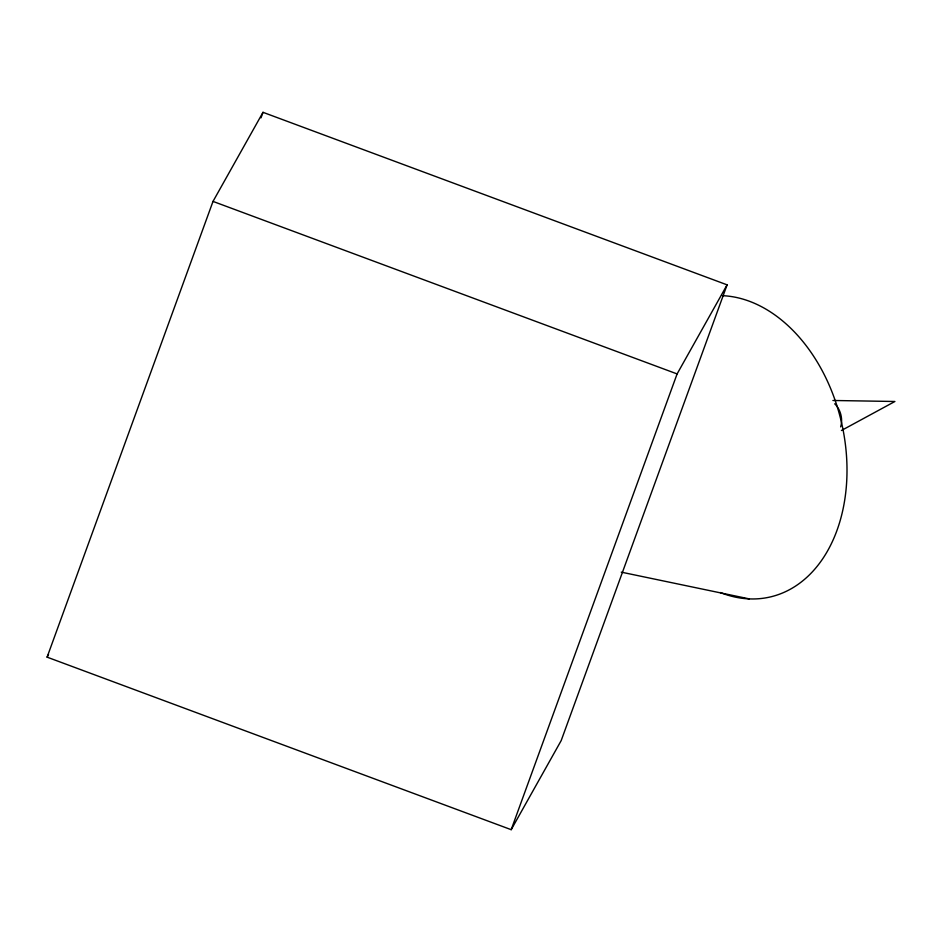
<?xml version="1.0" encoding="UTF-8"?>
<svg xmlns="http://www.w3.org/2000/svg" width="942" height="942" viewBox="0 0 942 942"><rect width="100%" height="100%" fill="white"/><g stroke="black" fill="none" stroke-linecap="round" stroke-linejoin="round"><path stroke-width="1.41" d="M47.1 657.151L213.01 201.411L263.006 112.322L727.094 284.849L561.185 740.589L511.188 829.678L47.1 657.151L48.525 654.608M260.993 117.844L263.006 112.322M511.188 829.678L677.098 373.927L727.094 284.849M841.418 430.506L894.9 401.492L832.905 400.48M621.273 572.147L749.302 598.888M213.01 201.411L677.098 373.927M722.443 295.67A153.57 108.518 77.2 0 1 846.999 471.624A153.57 108.518 77.2 0 1 720.289 592.53M834.694 403.812A17.627 12.399 76.2 0 1 840.653 426.879"/></g></svg>
